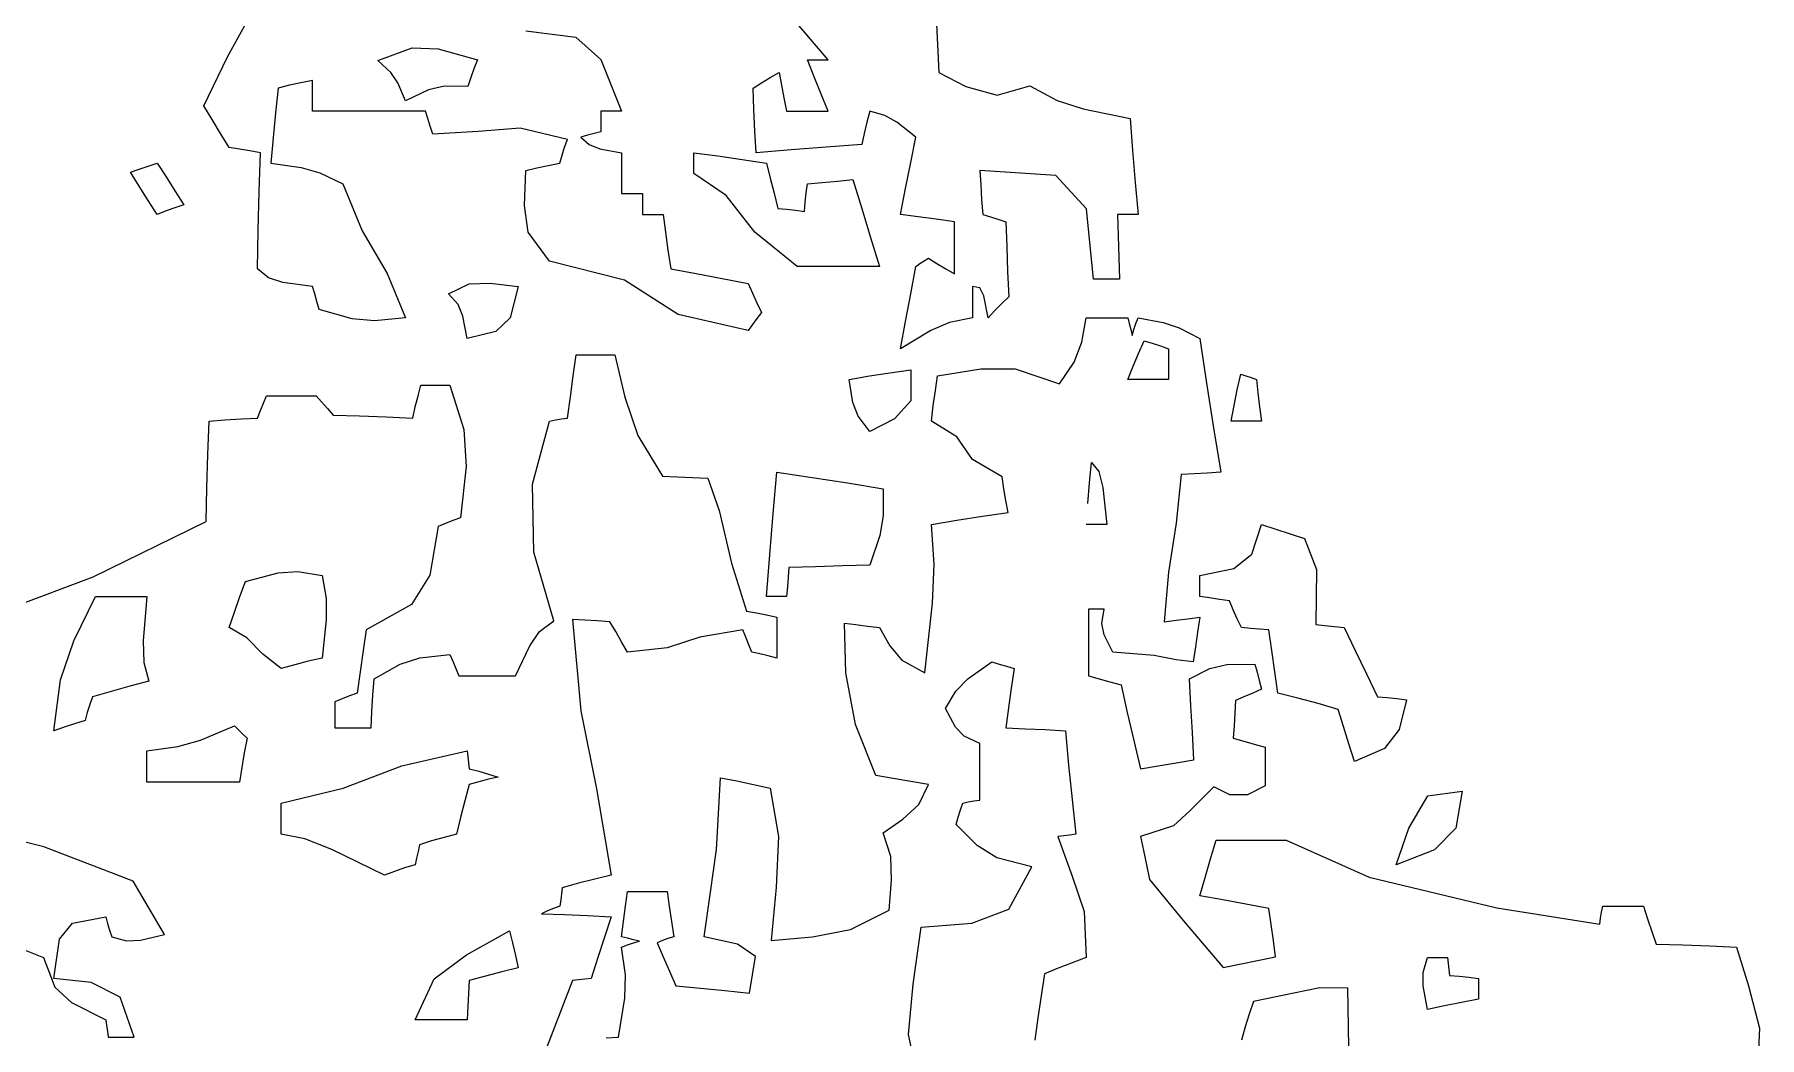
# Model space of a CAD drawing. Header units: millimetres. Extents: x 19901 to 59163, y 13732 to 30178.
# Drawn here: x 29827.9 to 30042.1, y 19572.4 to 19697 of the extents above; entities that cross this region are included whole.
import ezdxf

# ---------------------------------------------------------------- set-up
doc = ezdxf.new("R2010")
doc.units = ezdxf.units.MM
doc.layers.add('Verde', color=86, linetype='Continuous', lineweight=5)

msp = doc.modelspace()

# ---------------------------------------------------------------- linework, layer by layer
at = {"layer": 'Verde', "linetype": 'Continuous'}
for p, q in [((29926.45, 19693.86), (29920.13, 19701.23)), ((29851.81, 19694.22), (29854.24, 19698.58)), ((29939.86, 19699.22), (29940.2, 19692.29)), ((29888.87, 19697.46), (29895.08, 19696.66)), ((29895.08, 19696.66), (29898.21, 19693.89)), ((29848.9, 19688.14), (29851.81, 19694.22)), ((29870.5, 19693.77), (29874.76, 19695.35)), ((29872.11, 19692.29), (29870.5, 19693.77)), ((29874.76, 19695.35), (29878.01, 19695.23)), ((29878.01, 19695.23), (29882.87, 19693.86)), ((29882.87, 19693.86), (29882.44, 19692.75)), ((29898.21, 19693.89), (29900.78, 19687.49)), ((29923.86, 19693.86), (29924.7, 19693.86)), ((29924.7, 19691.74), (29923.86, 19693.86)), ((29924.7, 19693.86), (29925.55, 19693.86)), ((29925.55, 19693.86), (29926.45, 19693.86)), ((29862.38, 19691.28), (29860.93, 19691)), ((29862.38, 19690.05), (29862.38, 19691.28)), ((29872.99, 19691), (29872.11, 19692.29)), ((29882.05, 19691.65), (29881.67, 19690.54)), ((29882.44, 19692.75), (29882.05, 19691.65)), ((29918.17, 19691), (29919.25, 19691.65)), ((29919.25, 19691.65), (29920.36, 19692.29)), ((29920.36, 19692.29), (29920.64, 19690.72)), ((29925.55, 19689.61), (29924.7, 19691.74)), ((29940.2, 19692.29), (29943.55, 19690.57)), ((29858.13, 19690.35), (29857.79, 19687.28)), ((29859.52, 19690.7), (29858.13, 19690.35)), ((29860.93, 19691), (29859.52, 19690.7)), ((29862.38, 19688.78), (29862.38, 19690.05)), ((29873.92, 19688.78), (29872.99, 19691)), ((29876.79, 19690.14), (29873.92, 19688.78)), ((29878.8, 19690.6), (29876.79, 19690.14)), ((29881.67, 19690.54), (29878.8, 19690.6)), ((29917.12, 19690.35), (29918.17, 19691)), ((29917.22, 19687.68), (29917.12, 19690.35)), ((29920.64, 19690.72), (29920.94, 19689.13)), ((29920.94, 19689.13), (29921.28, 19687.49)), ((29926.45, 19687.49), (29925.55, 19689.61)), ((29943.55, 19690.57), (29947.44, 19689.46)), ((29947.44, 19689.46), (29951.47, 19690.63)), ((29951.47, 19690.63), (29954.88, 19688.82)), ((29849.92, 19686.45), (29848.9, 19688.14)), ((29857.79, 19687.28), (29857.49, 19684.16)), ((29862.38, 19687.49), (29862.38, 19688.78)), ((29867.02, 19687.49), (29862.38, 19687.49)), ((29871.71, 19687.49), (29867.02, 19687.49)), ((29876.41, 19687.49), (29871.71, 19687.49)), ((29876.69, 19686.56), (29876.41, 19687.49)), ((29898.2, 19687.49), (29898.2, 19686.66)), ((29899.03, 19687.49), (29898.2, 19687.49)), ((29899.89, 19687.49), (29899.03, 19687.49)), ((29900.78, 19687.49), (29899.89, 19687.49)), ((29917.34, 19685), (29917.22, 19687.68)), ((29921.28, 19687.49), (29922.97, 19687.49)), ((29922.97, 19687.49), (29924.7, 19687.49)), ((29924.7, 19687.49), (29926.45, 19687.49)), ((29931.62, 19687.49), (29931.25, 19686.11)), ((29933.49, 19686.94), (29931.62, 19687.49)), ((29934.98, 19686.1), (29933.49, 19686.94)), ((29954.88, 19688.82), (29958.11, 19687.77)), ((29958.11, 19687.77), (29963.93, 19686.57)), ((29850.96, 19684.72), (29849.92, 19686.45)), ((29852.04, 19682.97), (29850.96, 19684.72)), ((29876.99, 19685.62), (29876.69, 19686.56)), ((29877.33, 19684.63), (29876.99, 19685.62)), ((29882.96, 19684.98), (29877.33, 19684.63)), ((29888.17, 19685.36), (29882.96, 19684.98)), ((29894.04, 19683.98), (29888.17, 19685.36)), ((29897.37, 19684.72), (29896.54, 19684.51)), ((29898.2, 19684.91), (29897.37, 19684.72)), ((29898.2, 19686.66), (29898.2, 19685.8)), ((29898.2, 19685.8), (29898.2, 19684.91)), ((29917.49, 19682.32), (29917.34, 19685)), ((29930.91, 19684.72), (29930.6, 19683.34)), ((29931.25, 19686.11), (29930.91, 19684.72)), ((29937.34, 19684.26), (29934.98, 19686.1)), ((29963.93, 19686.57), (29964.23, 19682.6)), ((29853.33, 19682.78), (29852.04, 19682.97)), ((29854.62, 19682.57), (29853.33, 19682.78)), ((29855.92, 19682.32), (29854.62, 19682.57)), ((29857.49, 19684.16), (29857.21, 19681.03)), ((29893.4, 19682.04), (29893.7, 19683.03)), ((29893.7, 19683.03), (29894.04, 19683.98)), ((29896.54, 19684.51), (29895.71, 19684.26)), ((29895.71, 19684.26), (29896.76, 19683.33)), ((29896.76, 19683.33), (29898.07, 19682.82)), ((29898.07, 19682.82), (29900.78, 19682.32)), ((29921.84, 19682.69), (29917.49, 19682.32)), ((29926.2, 19683.03), (29921.84, 19682.69)), ((29930.6, 19683.34), (29926.2, 19683.03)), ((29936.7, 19681.09), (29937.34, 19684.26)), ((29964.23, 19682.6), (29964.58, 19678.63)), ((29840.87, 19680.29), (29841.98, 19680.66)), ((29841.98, 19680.66), (29843.09, 19681.03)), ((29843.09, 19681.03), (29844.19, 19679.34)), ((29855.76, 19677.52), (29855.92, 19682.32)), ((29857.21, 19681.03), (29860.99, 19680.5)), ((29860.99, 19680.5), (29863.31, 19679.83)), ((29888.87, 19680.11), (29890.26, 19680.45)), ((29890.26, 19680.45), (29891.67, 19680.75)), ((29891.67, 19680.75), (29893.12, 19681.03)), ((29893.12, 19681.03), (29893.4, 19682.04)), ((29900.78, 19682.32), (29900.78, 19680.66)), ((29900.78, 19680.66), (29900.78, 19678.97)), ((29909.74, 19682.32), (29912.72, 19681.93)), ((29909.74, 19681.49), (29909.74, 19682.32)), ((29909.74, 19680.63), (29909.74, 19681.49)), ((29909.74, 19679.74), (29909.74, 19680.63)), ((29912.72, 19681.93), (29915.74, 19681.49)), ((29915.74, 19681.49), (29918.79, 19681.03)), ((29918.79, 19681.03), (29919.25, 19679.18)), ((29936.05, 19677.89), (29936.7, 19681.09)), ((29839.76, 19679.92), (29840.87, 19680.29)), ((29840.87, 19678.17), (29839.76, 19679.92)), ((29844.19, 19679.34), (29845.3, 19677.61)), ((29863.31, 19679.83), (29866.16, 19678.44)), ((29866.16, 19678.44), (29868.56, 19672.64)), ((29888.7, 19675.75), (29888.87, 19680.11)), ((29900.78, 19678.97), (29900.78, 19677.24)), ((29913.76, 19677.01), (29909.74, 19679.74)), ((29919.25, 19679.18), (29919.71, 19677.31)), ((29923.71, 19677.33), (29923.86, 19678.44)), ((29923.86, 19678.44), (29925.71, 19678.63)), ((29925.71, 19678.63), (29927.58, 19678.81)), ((29927.58, 19678.81), (29929.49, 19679)), ((29929.49, 19679), (29930.6, 19675.4)), ((29954.71, 19679.5), (29945.28, 19680.11)), ((29945.28, 19680.11), (29945.38, 19678.32)), ((29945.38, 19678.32), (29945.49, 19676.5)), ((29958.53, 19675.35), (29954.71, 19679.5)), ((29964.58, 19678.63), (29964.94, 19674.66)), ((29841.98, 19676.41), (29840.87, 19678.17)), ((29843.09, 19674.66), (29841.98, 19676.41)), ((29845.3, 19677.61), (29846.41, 19675.86)), ((29855.64, 19672.72), (29855.76, 19677.52)), ((29900.78, 19677.24), (29901.62, 19677.24)), ((29901.62, 19677.24), (29902.47, 19677.24)), ((29902.47, 19677.24), (29903.37, 19677.24)), ((29903.37, 19677.24), (29903.37, 19676.41)), ((29903.37, 19676.41), (29903.37, 19675.56)), ((29917.32, 19672.46), (29913.76, 19677.01)), ((29919.71, 19677.31), (29920.17, 19675.4)), ((29923.49, 19675.03), (29923.59, 19676.2)), ((29923.59, 19676.2), (29923.71, 19677.33)), ((29935.4, 19674.66), (29936.05, 19677.89)), ((29945.49, 19676.5), (29945.65, 19674.66)), ((29844.19, 19675.09), (29843.09, 19674.66)), ((29845.3, 19675.49), (29844.19, 19675.09)), ((29846.41, 19675.86), (29845.3, 19675.49)), ((29889.18, 19672.46), (29888.7, 19675.75)), ((29903.37, 19675.56), (29903.37, 19674.66)), ((29903.37, 19674.66), (29904.2, 19674.66)), ((29904.2, 19674.66), (29905.06, 19674.66)), ((29905.06, 19674.66), (29905.95, 19674.66)), ((29905.95, 19674.66), (29906.23, 19672.44)), ((29920.17, 19675.4), (29921.28, 19675.3)), ((29921.28, 19675.3), (29922.39, 19675.19)), ((29922.39, 19675.19), (29923.49, 19675.03)), ((29930.6, 19675.4), (29931.71, 19671.8)), ((29937.62, 19674.38), (29935.4, 19674.66)), ((29939.86, 19674.08), (29937.62, 19674.38)), ((29942.14, 19673.74), (29939.86, 19674.08)), ((29945.65, 19674.66), (29946.58, 19674.38)), ((29946.58, 19674.38), (29947.52, 19674.08)), ((29947.52, 19674.08), (29948.51, 19673.74)), ((29959.41, 19666.63), (29958.53, 19675.35)), ((29962.36, 19674.66), (29962.45, 19671.98)), ((29963.19, 19674.66), (29962.36, 19674.66)), ((29964.05, 19674.66), (29963.19, 19674.66)), ((29964.94, 19674.66), (29964.05, 19674.66)), ((29855.55, 19667.92), (29855.64, 19672.72)), ((29868.56, 19672.64), (29871.64, 19667.33)), ((29891.83, 19668.84), (29889.18, 19672.46)), ((29906.23, 19672.44), (29906.53, 19670.2)), ((29922.57, 19668.2), (29917.32, 19672.46)), ((29942.14, 19671.61), (29942.14, 19673.74)), ((29948.51, 19673.74), (29948.61, 19670.66)), ((29962.45, 19671.98), (29962.54, 19669.3)), ((29906.53, 19670.2), (29906.88, 19667.92)), ((29931.71, 19671.8), (29932.82, 19668.2)), ((29942.14, 19669.46), (29942.14, 19671.61)), ((29948.61, 19670.66), (29948.72, 19667.55)), ((29856.91, 19666.79), (29855.55, 19667.92)), ((29901.13, 19666.49), (29891.83, 19668.84)), ((29906.88, 19667.92), (29910.04, 19667.34)), ((29925.99, 19668.2), (29922.57, 19668.2)), ((29929.4, 19668.2), (29925.99, 19668.2)), ((29932.82, 19668.2), (29929.4, 19668.2)), ((29936.7, 19664.78), (29937.34, 19668.2)), ((29937.34, 19668.2), (29937.83, 19668.56)), ((29937.83, 19668.56), (29938.36, 19668.91)), ((29938.36, 19668.91), (29938.91, 19669.21)), ((29938.91, 19669.21), (29939.95, 19668.57)), ((29939.95, 19668.57), (29941.04, 19667.92)), ((29941.04, 19667.92), (29942.14, 19667.27)), ((29942.14, 19667.27), (29942.14, 19669.46)), ((29948.72, 19667.55), (29948.88, 19664.41)), ((29962.54, 19669.3), (29962.64, 19666.63)), ((29858.68, 19666.22), (29856.91, 19666.79)), ((29862.38, 19665.7), (29858.68, 19666.22)), ((29862.66, 19664.78), (29862.38, 19665.7)), ((29871.64, 19667.33), (29873.92, 19661.83)), ((29879.27, 19664.78), (29881.85, 19666.03)), ((29881.85, 19666.03), (29884.45, 19666.12)), ((29884.45, 19666.12), (29887.95, 19665.7)), ((29887.95, 19665.7), (29886.92, 19661.81)), ((29907.79, 19662.24), (29901.13, 19666.49)), ((29910.04, 19667.34), (29913.25, 19666.72)), ((29913.25, 19666.72), (29916.48, 19666.07)), ((29916.48, 19666.07), (29917.03, 19664.87)), ((29944.36, 19665.7), (29944.36, 19664.41)), ((29945.29, 19665.56), (29944.36, 19665.7)), ((29945.79, 19664.56), (29945.29, 19665.56)), ((29960.45, 19666.63), (29959.41, 19666.63)), ((29961.53, 19666.63), (29960.45, 19666.63)), ((29962.64, 19666.63), (29961.53, 19666.63)), ((29862.93, 19663.83), (29862.66, 19664.78)), ((29863.21, 19662.84), (29862.93, 19663.83)), ((29880.47, 19663.47), (29879.27, 19664.78)), ((29881.07, 19662.03), (29880.47, 19663.47)), ((29917.03, 19664.87), (29917.59, 19663.67)), ((29917.59, 19663.67), (29918.14, 19662.47)), ((29936.05, 19661.37), (29936.7, 19664.78)), ((29944.36, 19664.41), (29944.36, 19663.12)), ((29946.3, 19661.83), (29945.79, 19664.56)), ((29947.99, 19663.58), (29947.13, 19662.72)), ((29948.88, 19664.41), (29947.99, 19663.58)), ((29867.3, 19661.7), (29863.21, 19662.84)), ((29870.08, 19661.43), (29867.3, 19661.7)), ((29873.92, 19661.83), (29870.08, 19661.43)), ((29881.58, 19659.24), (29881.07, 19662.03)), ((29886.92, 19661.81), (29885.14, 19660.12)), ((29916.48, 19660.26), (29907.79, 19662.24)), ((29917.59, 19661.73), (29917.03, 19661)), ((29918.14, 19662.47), (29917.59, 19661.73)), ((29935.4, 19657.95), (29936.05, 19661.37)), ((29941.5, 19661.25), (29939.18, 19660.25)), ((29944.36, 19661.83), (29941.5, 19661.25)), ((29944.36, 19663.12), (29944.36, 19661.83)), ((29947.13, 19662.72), (29946.3, 19661.83)), ((29957.93, 19658.81), (29958.48, 19661.83)), ((29958.48, 19661.83), (29960.17, 19661.83)), ((29960.17, 19661.83), (29961.9, 19661.83)), ((29961.9, 19661.83), (29963.65, 19661.83)), ((29963.65, 19661.83), (29963.84, 19661.09)), ((29964.67, 19661.09), (29964.94, 19661.83)), ((29964.94, 19661.83), (29968.06, 19661.24)), ((29968.06, 19661.24), (29970.05, 19660.57)), ((29885.14, 19660.12), (29881.58, 19659.24)), ((29917.03, 19661), (29916.48, 19660.26)), ((29939.18, 19660.25), (29935.4, 19657.95)), ((29963.84, 19661.09), (29964.02, 19660.35)), ((29964.02, 19660.35), (29964.21, 19659.61)), ((29964.21, 19659.61), (29964.42, 19660.35)), ((29964.42, 19660.35), (29964.67, 19661.09)), ((29964.97, 19657.39), (29965.68, 19658.97)), ((29965.68, 19658.97), (29966.7, 19658.66)), ((29970.05, 19660.57), (29972.61, 19659.24)), ((29972.61, 19659.24), (29973.44, 19653.7)), ((29894.78, 19654.62), (29895.15, 19657.21)), ((29895.15, 19657.21), (29896.73, 19657.21)), ((29896.73, 19657.21), (29898.32, 19657.21)), ((29898.32, 19657.21), (29899.95, 19657.21)), ((29899.95, 19657.21), (29901.16, 19651.94)), ((29957.01, 19656.32), (29957.93, 19658.81)), ((29964.3, 19655.8), (29964.97, 19657.39)), ((29966.7, 19658.66), (29967.71, 19658.32)), ((29967.71, 19658.32), (29968.73, 19657.95)), ((29968.73, 19657.95), (29968.73, 19656.72)), ((29931.55, 19654.6), (29934.11, 19654.99)), ((29934.11, 19654.99), (29936.7, 19655.36)), ((29936.7, 19655.36), (29936.71, 19651.51)), ((29940.02, 19654.63), (29945.4, 19655.47)), ((29945.4, 19655.47), (29949.65, 19655.47)), ((29949.65, 19655.47), (29955.16, 19653.61)), ((29955.16, 19653.61), (29957.01, 19656.32)), ((29963.65, 19654.16), (29964.3, 19655.8)), ((29968.73, 19656.72), (29968.73, 19655.45)), ((29968.73, 19655.45), (29968.73, 19654.16)), ((29977.25, 19652.87), (29977.68, 19654.81)), ((29977.68, 19654.81), (29978.33, 19654.62)), ((29875.49, 19652.11), (29875.86, 19653.43)), ((29875.86, 19653.43), (29877.06, 19653.43)), ((29877.06, 19653.43), (29878.26, 19653.43)), ((29878.26, 19653.43), (29879.46, 19653.43)), ((29879.46, 19653.43), (29881.19, 19647.94)), ((29894.41, 19652.01), (29894.78, 19654.62)), ((29929.03, 19654.16), (29931.55, 19654.6)), ((29929.5, 19651.28), (29929.03, 19654.16)), ((29939.49, 19650.91), (29939.75, 19652.78)), ((29939.75, 19652.78), (29940.02, 19654.63)), ((29965.32, 19654.16), (29963.65, 19654.16)), ((29967, 19654.16), (29965.32, 19654.16)), ((29968.73, 19654.16), (29967, 19654.16)), ((29973.44, 19653.7), (29974.3, 19648.16)), ((29976.86, 19650.93), (29977.25, 19652.87)), ((29978.33, 19654.62), (29978.98, 19654.41)), ((29978.98, 19654.41), (29979.62, 19654.16)), ((29979.62, 19654.16), (29979.81, 19652.48)), ((29855.92, 19650.29), (29856.29, 19651.21)), ((29856.29, 19651.21), (29856.66, 19652.13)), ((29856.66, 19652.13), (29858.69, 19652.13)), ((29858.69, 19652.13), (29860.75, 19652.13)), ((29860.75, 19652.13), (29862.84, 19652.13)), ((29862.84, 19652.13), (29863.51, 19651.37)), ((29863.51, 19651.37), (29864.23, 19650.56)), ((29864.23, 19650.56), (29864.96, 19649.73)), ((29874.84, 19649.36), (29875.15, 19650.75)), ((29875.15, 19650.75), (29875.49, 19652.11)), ((29894.04, 19649.36), (29894.41, 19652.01)), ((29901.16, 19651.94), (29902.81, 19647.19)), ((29930.17, 19649.6), (29929.5, 19651.28)), ((29936.71, 19651.51), (29934.68, 19649.28)), ((29939.28, 19648.99), (29939.49, 19650.91)), ((29976.48, 19648.99), (29976.86, 19650.93)), ((29979.81, 19652.48), (29980.02, 19650.75)), ((29980.02, 19650.75), (29980.27, 19648.99)), ((29849.39, 19644.84), (29849.55, 19648.99)), ((29849.55, 19648.99), (29851.51, 19649.15)), ((29851.51, 19649.15), (29853.52, 19649.27)), ((29853.52, 19649.27), (29855.55, 19649.36)), ((29855.55, 19649.36), (29855.92, 19650.29)), ((29864.96, 19649.73), (29868.22, 19649.64)), ((29868.22, 19649.64), (29871.52, 19649.52)), ((29871.52, 19649.52), (29874.84, 19649.36)), ((29889.72, 19641.14), (29891.83, 19648.99)), ((29891.83, 19648.99), (29892.57, 19649.15)), ((29892.57, 19649.15), (29893.31, 19649.27)), ((29893.31, 19649.27), (29894.04, 19649.36)), ((29931.62, 19647.7), (29930.17, 19649.6)), ((29934.68, 19649.28), (29931.62, 19647.7)), ((29942.4, 19647.04), (29939.28, 19648.99)), ((29977.71, 19648.99), (29976.48, 19648.99)), ((29978.98, 19648.99), (29977.71, 19648.99)), ((29980.27, 19648.99), (29978.98, 19648.99)), ((29881.19, 19647.94), (29881.48, 19643.35)), ((29902.81, 19647.19), (29905.86, 19642.16)), ((29944.38, 19644.21), (29942.4, 19647.04)), ((29974.3, 19648.16), (29975.19, 19642.63)), ((29849.27, 19640.69), (29849.39, 19644.84)), ((29948.05, 19642.07), (29944.38, 19644.21)), ((29881.48, 19643.35), (29880.75, 19636.99)), ((29905.86, 19642.16), (29907.71, 19642.07)), ((29907.71, 19642.07), (29909.58, 19641.98)), ((29909.58, 19641.98), (29911.49, 19641.89)), ((29911.49, 19641.89), (29912.88, 19637.89)), ((29919.62, 19637.52), (29920.08, 19642.63)), ((29920.08, 19642.63), (29924.44, 19641.98)), ((29924.44, 19641.98), (29928.85, 19641.31)), ((29948.26, 19640.59), (29948.05, 19642.07)), ((29958.88, 19641.31), (29959.13, 19643.83)), ((29959.13, 19643.83), (29960.06, 19642.74)), ((29960.06, 19642.74), (29960.56, 19640.75)), ((29970.3, 19642.35), (29969.67, 19636.32)), ((29971.9, 19642.44), (29970.3, 19642.35)), ((29973.53, 19642.53), (29971.9, 19642.44)), ((29975.19, 19642.63), (29973.53, 19642.53)), ((29849.18, 19636.53), (29849.27, 19640.69)), ((29889.88, 19632.69), (29889.72, 19641.14)), ((29928.85, 19641.31), (29933.28, 19640.59)), ((29933.28, 19640.59), (29933.28, 19637.23)), ((29948.52, 19639.12), (29948.26, 19640.59)), ((29958.67, 19638.74), (29958.88, 19641.31)), ((29960.56, 19640.75), (29961.07, 19636.16)), ((29912.88, 19637.89), (29914.41, 19631.33)), ((29945.59, 19637.17), (29948.79, 19637.64)), ((29948.79, 19637.64), (29948.52, 19639.12)), ((29835.15, 19629.63), (29849.18, 19636.53)), ((29877.98, 19635.89), (29876.95, 19629.83)), ((29878.9, 19636.26), (29877.98, 19635.89)), ((29879.83, 19636.62), (29878.9, 19636.26)), ((29880.75, 19636.99), (29879.83, 19636.62)), ((29919.18, 19632.37), (29919.62, 19637.52)), ((29933.28, 19637.23), (29932.85, 19634.76)), ((29939.28, 19636.16), (29942.42, 19636.69)), ((29939.62, 19631.17), (29939.28, 19636.16)), ((29942.42, 19636.69), (29945.59, 19637.17)), ((29959.32, 19636.16), (29958.48, 19636.16)), ((29960.17, 19636.16), (29959.32, 19636.16)), ((29961.07, 19636.16), (29960.17, 19636.16)), ((29969.67, 19636.32), (29968.69, 19630.22)), ((29979.06, 19632.44), (29980.27, 19636.16)), ((29980.27, 19636.16), (29985.59, 19634.41)), ((29932.85, 19634.76), (29931.62, 19631.09)), ((29985.59, 19634.41), (29987.11, 19630.56)), ((29892.38, 19624.16), (29889.88, 19632.69)), ((29914.41, 19631.33), (29916.29, 19625.36)), ((29918.79, 19627.21), (29919.18, 19632.37)), ((29939.4, 19626.38), (29939.62, 19631.17)), ((29976.83, 19630.69), (29979.06, 19632.44)), ((29825.23, 19625.93), (29835.15, 19629.63)), ((29853.36, 19627.18), (29854.07, 19629.05)), ((29854.07, 19629.05), (29858.12, 19630.13)), ((29858.12, 19630.13), (29860.58, 19630.32)), ((29860.58, 19630.32), (29863.58, 19629.79)), ((29863.58, 19629.79), (29864.07, 19626.95)), ((29876.95, 19629.83), (29874.67, 19626.22)), ((29921.46, 19629.61), (29921.37, 19628.41)), ((29921.56, 19630.81), (29921.46, 19629.61)), ((29924.88, 19630.9), (29921.56, 19630.81)), ((29928.23, 19630.99), (29924.88, 19630.9)), ((29931.62, 19631.09), (29928.23, 19630.99)), ((29968.69, 19630.22), (29968.18, 19624.07)), ((29972.61, 19629.79), (29976.83, 19630.69)), ((29972.61, 19628.96), (29972.61, 19629.79)), ((29972.61, 19628.1), (29972.61, 19628.96)), ((29987.11, 19630.56), (29987.01, 19623.7)), ((29832.73, 19621.71), (29835.42, 19627.21)), ((29835.42, 19627.21), (29837.55, 19627.21)), ((29837.55, 19627.21), (29839.67, 19627.21)), ((29839.67, 19627.21), (29841.79, 19627.21)), ((29841.79, 19627.21), (29841.37, 19621.71)), ((29852.69, 19625.27), (29853.36, 19627.18)), ((29864.07, 19626.95), (29864.07, 19624.29)), ((29919.62, 19627.21), (29918.79, 19627.21)), ((29920.45, 19627.21), (29919.62, 19627.21)), ((29921.28, 19627.21), (29920.45, 19627.21)), ((29921.37, 19628.41), (29921.28, 19627.21)), ((29972.61, 19627.21), (29972.61, 19628.1)), ((29973.81, 19627.02), (29972.61, 19627.21)), ((29975.03, 19626.84), (29973.81, 19627.02)), ((29976.3, 19626.65), (29975.03, 19626.84)), ((29852.04, 19623.33), (29852.69, 19625.27)), ((29874.67, 19626.22), (29869.03, 19623.05)), ((29916.29, 19625.36), (29917.52, 19625.15)), ((29917.52, 19625.15), (29918.79, 19624.9)), ((29918.79, 19624.9), (29920.08, 19624.62)), ((29938.45, 19617.7), (29939.4, 19626.38)), ((29958.76, 19625.64), (29958.76, 19622.87)), ((29959.41, 19625.64), (29958.76, 19625.64)), ((29960.05, 19625.64), (29959.41, 19625.64)), ((29960.7, 19625.64), (29960.05, 19625.64)), ((29960.43, 19623.84), (29960.7, 19625.64)), ((29976.76, 19625.55), (29976.3, 19626.65)), ((29977.25, 19624.44), (29976.76, 19625.55)), ((29854.21, 19622.06), (29852.04, 19623.33)), ((29864.07, 19624.29), (29863.58, 19619.55)), ((29869.03, 19623.05), (29868.66, 19620.47)), ((29889.36, 19621.09), (29890.6, 19622.86)), ((29890.6, 19622.86), (29892.38, 19624.16)), ((29894.69, 19624.35), (29895.71, 19613.01)), ((29896.2, 19624.25), (29894.69, 19624.35)), ((29897.74, 19624.16), (29896.2, 19624.25)), ((29899.31, 19624.07), (29897.74, 19624.16)), ((29900.05, 19622.84), (29899.31, 19624.07)), ((29900.78, 19621.57), (29900.05, 19622.84)), ((29915.83, 19623.05), (29910.5, 19622.15)), ((29916.2, 19622.13), (29915.83, 19623.05)), ((29920.08, 19624.62), (29920.08, 19622.96)), ((29920.08, 19622.96), (29920.08, 19621.27)), ((29928.48, 19623.88), (29929.89, 19623.7)), ((29928.64, 19617.73), (29928.48, 19623.88)), ((29929.89, 19623.7), (29931.34, 19623.52)), ((29931.34, 19623.52), (29932.82, 19623.33)), ((29932.82, 19623.33), (29934.09, 19621.05)), ((29958.76, 19622.87), (29958.76, 19620.1)), ((29960.72, 19622.45), (29960.43, 19623.84)), ((29968.18, 19624.07), (29969.65, 19624.25)), ((29969.65, 19624.25), (29971.13, 19624.44)), ((29971.13, 19624.44), (29972.61, 19624.62)), ((29972.33, 19622.78), (29972.05, 19620.93)), ((29972.61, 19624.62), (29972.33, 19622.78)), ((29977.78, 19623.33), (29977.25, 19624.44)), ((29978.89, 19623.24), (29977.78, 19623.33)), ((29980.02, 19623.15), (29978.89, 19623.24)), ((29981.19, 19623.05), (29980.02, 19623.15)), ((29981.56, 19620.47), (29981.19, 19623.05)), ((29987.01, 19623.7), (29988.14, 19623.6)), ((29988.14, 19623.6), (29989.32, 19623.49)), ((29989.32, 19623.49), (29990.52, 19623.33)), ((29990.52, 19623.33), (29991.9, 19620.47)), ((29831.1, 19616.86), (29832.73, 19621.71)), ((29841.37, 19621.71), (29841.44, 19618.98)), ((29856.21, 19620.02), (29854.21, 19622.06)), ((29868.66, 19620.47), (29868.29, 19617.86)), ((29887.58, 19617.33), (29889.36, 19621.09)), ((29901.52, 19620.28), (29900.78, 19621.57)), ((29906.42, 19620.82), (29901.52, 19620.28)), ((29910.5, 19622.15), (29906.42, 19620.82)), ((29916.57, 19621.21), (29916.2, 19622.13)), ((29916.94, 19620.28), (29916.57, 19621.21)), ((29920.08, 19621.27), (29920.08, 19619.55)), ((29934.09, 19621.05), (29935.57, 19619.3)), ((29961.81, 19620.28), (29960.72, 19622.45)), ((29972.05, 19620.93), (29971.78, 19619.08)), ((29981.93, 19617.86), (29981.56, 19620.47)), ((29991.9, 19620.47), (29993.29, 19617.61)), ((29841.44, 19618.98), (29842.07, 19616.68)), ((29858.5, 19618.25), (29856.21, 19620.02)), ((29860.17, 19618.71), (29858.5, 19618.25)), ((29861.85, 19619.15), (29860.17, 19618.71)), ((29863.58, 19619.55), (29861.85, 19619.15)), ((29870.04, 19616.96), (29873.28, 19618.8)), ((29873.28, 19618.8), (29875.72, 19619.59)), ((29875.72, 19619.59), (29879.46, 19620.01)), ((29879.46, 19620.01), (29879.83, 19619.15)), ((29879.83, 19619.15), (29880.2, 19618.25)), ((29880.2, 19618.25), (29880.57, 19617.33)), ((29917.96, 19620.07), (29916.94, 19620.28)), ((29919, 19619.82), (29917.96, 19620.07)), ((29920.08, 19619.55), (29919, 19619.82)), ((29935.57, 19619.3), (29938.45, 19617.7)), ((29943.78, 19616.96), (29946.76, 19619.08)), ((29946.76, 19619.08), (29947.68, 19618.81)), ((29947.68, 19618.81), (29948.6, 19618.53)), ((29948.6, 19618.53), (29949.53, 19618.25)), ((29949.53, 19618.25), (29949.16, 19615.83)), ((29958.76, 19620.1), (29958.76, 19617.33)), ((29966.91, 19619.85), (29961.81, 19620.28)), ((29969.68, 19619.33), (29966.91, 19619.85)), ((29971.78, 19619.08), (29969.68, 19619.33)), ((29971.31, 19616.96), (29973.83, 19618.26)), ((29973.83, 19618.26), (29975.94, 19618.74)), ((29975.94, 19618.74), (29979.44, 19618.81)), ((29979.44, 19618.81), (29979.72, 19617.79)), ((29830.25, 19610.5), (29831.1, 19616.86)), ((29842.07, 19616.68), (29839.7, 19616.04)), ((29868.29, 19617.86), (29867.92, 19615.21)), ((29869.88, 19614.93), (29870.04, 19616.96)), ((29880.57, 19617.33), (29882.88, 19617.33)), ((29882.88, 19617.33), (29885.21, 19617.33)), ((29885.21, 19617.33), (29887.58, 19617.33)), ((29929.85, 19611.3), (29928.64, 19617.73)), ((29942.29, 19615.45), (29943.78, 19616.96)), ((29958.76, 19617.33), (29960.08, 19616.96)), ((29960.08, 19616.96), (29961.44, 19616.59)), ((29961.44, 19616.59), (29962.82, 19616.22)), ((29962.82, 19616.22), (29963.59, 19612.78)), ((29971.5, 19613.63), (29971.31, 19616.96)), ((29979.72, 19617.79), (29979.99, 19616.75)), ((29979.99, 19616.75), (29980.27, 19615.67)), ((29982.3, 19615.21), (29981.93, 19617.86)), ((29993.29, 19617.61), (29994.67, 19614.75)), ((29835.05, 19614.75), (29834.71, 19613.79)), ((29837.36, 19615.39), (29835.05, 19614.75)), ((29839.7, 19616.04), (29837.36, 19615.39)), ((29866.07, 19614.47), (29865.15, 19614.1)), ((29865.15, 19614.1), (29865.15, 19613.06)), ((29867, 19614.84), (29866.07, 19614.47)), ((29867.92, 19615.21), (29867, 19614.84)), ((29869.77, 19612.9), (29869.88, 19614.93)), ((29941.03, 19613.27), (29942.29, 19615.45)), ((29949.16, 19615.83), (29948.82, 19613.36)), ((29977.04, 19614.28), (29976.95, 19612.71)), ((29978.08, 19614.75), (29977.04, 19614.28)), ((29979.17, 19615.21), (29978.08, 19614.75)), ((29980.27, 19615.67), (29979.17, 19615.21)), ((29984.79, 19614.56), (29982.3, 19615.21)), ((29987.29, 19613.89), (29984.79, 19614.56)), ((29994.67, 19614.75), (29995.87, 19614.65)), ((29995.87, 19614.65), (29997.07, 19614.53)), ((29997.07, 19614.53), (29998.27, 19614.38)), ((29998.27, 19614.38), (29997.36, 19610.69)), ((29834.41, 19612.8), (29834.13, 19611.79)), ((29834.71, 19613.79), (29834.41, 19612.8)), ((29865.15, 19613.06), (29865.15, 19611.97)), ((29865.15, 19611.97), (29865.15, 19610.87)), ((29869.67, 19610.87), (29869.77, 19612.9)), ((29895.71, 19613.01), (29897.67, 19603.3)), ((29942.24, 19610.95), (29941.03, 19613.27)), ((29948.82, 19613.36), (29948.51, 19610.87)), ((29963.59, 19612.78), (29964.39, 19609.29)), ((29971.68, 19610.29), (29971.5, 19613.63)), ((29976.95, 19612.71), (29976.85, 19611.14)), ((29989.78, 19613.18), (29987.29, 19613.89)), ((29990.43, 19611.05), (29989.78, 19613.18)), ((29831.55, 19610.96), (29830.25, 19610.5)), ((29832.84, 19611.39), (29831.55, 19610.96)), ((29834.13, 19611.79), (29832.84, 19611.39)), ((29848.47, 19609.37), (29852.69, 19611.14)), ((29852.69, 19611.14), (29853.17, 19610.66)), ((29853.17, 19610.66), (29853.7, 19610.13)), ((29853.7, 19610.13), (29854.26, 19609.58)), ((29865.15, 19610.87), (29866.63, 19610.87)), ((29866.63, 19610.87), (29868.13, 19610.87)), ((29868.13, 19610.87), (29869.67, 19610.87)), ((29932.36, 19604.96), (29929.85, 19611.3)), ((29943.34, 19609.83), (29942.24, 19610.95)), ((29945.28, 19608.93), (29943.34, 19609.83)), ((29948.51, 19610.87), (29950.94, 19610.77)), ((29950.94, 19610.77), (29953.41, 19610.66)), ((29953.41, 19610.66), (29955.9, 19610.5)), ((29955.9, 19610.5), (29956.29, 19606.25)), ((29971.87, 19606.9), (29971.68, 19610.29)), ((29976.85, 19611.14), (29976.76, 19609.58)), ((29991.1, 19608.9), (29990.43, 19611.05)), ((29997.36, 19610.69), (29995.56, 19608.31)), ((29841.79, 19608.01), (29845.64, 19608.55)), ((29841.79, 19606.71), (29841.79, 19608.01)), ((29845.64, 19608.55), (29848.47, 19609.37)), ((29853.91, 19607.79), (29853.61, 19605.97)), ((29854.26, 19609.58), (29853.91, 19607.79)), ((29873.46, 19606.17), (29881.58, 19608.01)), ((29881.58, 19608.01), (29881.67, 19607.27)), ((29945.28, 19606.62), (29945.28, 19608.93)), ((29964.39, 19609.29), (29965.22, 19605.79)), ((29976.76, 19609.58), (29978.06, 19609.21)), ((29978.06, 19609.21), (29979.37, 19608.84)), ((29979.37, 19608.84), (29980.73, 19608.47)), ((29980.73, 19608.47), (29980.73, 19606.89)), ((29991.81, 19606.71), (29991.1, 19608.9)), ((29995.56, 19608.31), (29991.81, 19606.71)), ((29841.79, 19605.42), (29841.79, 19606.71)), ((29841.79, 19604.13), (29841.79, 19605.42)), ((29853.61, 19605.97), (29853.33, 19604.13)), ((29866.19, 19603.38), (29873.46, 19606.17)), ((29881.67, 19607.27), (29881.77, 19606.53)), ((29881.77, 19606.53), (29881.86, 19605.79)), ((29881.86, 19605.79), (29883.06, 19605.49)), ((29883.06, 19605.49), (29884.26, 19605.14)), ((29945.28, 19604.29), (29945.28, 19606.62)), ((29956.29, 19606.25), (29956.73, 19601.98)), ((29965.22, 19605.79), (29967.44, 19606.16)), ((29967.44, 19606.16), (29969.65, 19606.53)), ((29969.65, 19606.53), (29971.87, 19606.9)), ((29980.73, 19606.89), (29980.73, 19605.3)), ((29845.6, 19604.13), (29841.79, 19604.13)), ((29849.46, 19604.13), (29845.6, 19604.13)), ((29853.33, 19604.13), (29849.46, 19604.13)), ((29858.5, 19601.54), (29866.19, 19603.38)), ((29881.86, 19603.85), (29881.31, 19601.82)), ((29883.06, 19604.19), (29881.86, 19603.85)), ((29884.26, 19604.49), (29883.06, 19604.19)), ((29884.26, 19605.14), (29885.46, 19604.77)), ((29885.46, 19604.77), (29884.26, 19604.49)), ((29897.67, 19603.3), (29899.49, 19592.59)), ((29912.58, 19595.77), (29913.06, 19604.68)), ((29913.06, 19604.68), (29915.1, 19604.29)), ((29915.1, 19604.29), (29917.15, 19603.85)), ((29917.15, 19603.85), (29919.25, 19603.39)), ((29919.25, 19603.39), (29920.26, 19597.4)), ((29934.51, 19604.59), (29932.36, 19604.96)), ((29936.7, 19604.22), (29934.51, 19604.59)), ((29938.91, 19603.85), (29936.7, 19604.22)), ((29937.7, 19601.35), (29938.91, 19603.85)), ((29945.28, 19601.91), (29945.28, 19604.29)), ((29974.36, 19603.57), (29971.36, 19600.58)), ((29976.32, 19602.55), (29974.36, 19603.57)), ((29980.73, 19603.67), (29978.53, 19602.54)), ((29980.73, 19605.3), (29980.73, 19603.67)), ((29858.5, 19600.25), (29858.5, 19601.54)), ((29881.31, 19601.82), (29880.78, 19599.76)), ((29935.72, 19599.55), (29937.7, 19601.35)), ((29942.88, 19600.69), (29943.16, 19601.54)), ((29943.16, 19601.54), (29943.83, 19601.7)), ((29943.83, 19601.7), (29944.55, 19601.82)), ((29944.55, 19601.82), (29945.28, 19601.91)), ((29956.73, 19601.98), (29957.19, 19597.67)), ((29978.53, 19602.54), (29976.32, 19602.55)), ((29998.56, 19598.43), (30000.91, 19602.42)), ((30000.91, 19602.42), (30005.2, 19603.02)), ((30005.2, 19603.02), (30004.38, 19598.41)), ((29858.5, 19598.96), (29858.5, 19600.25)), ((29858.5, 19597.67), (29858.5, 19598.96)), ((29880.78, 19599.76), (29880.29, 19597.67)), ((29933.28, 19597.85), (29935.72, 19599.55)), ((29942.33, 19598.87), (29942.6, 19599.79)), ((29942.6, 19599.79), (29942.88, 19600.69)), ((29971.36, 19600.58), (29969.33, 19598.73)), ((29829, 19596.1), (29819.45, 19598.5)), ((29861.44, 19597.11), (29858.5, 19597.67)), ((29864.77, 19595.79), (29861.44, 19597.11)), ((29877.18, 19596.83), (29875.67, 19596.37)), ((29878.72, 19597.27), (29877.18, 19596.83)), ((29880.29, 19597.67), (29878.72, 19597.27)), ((29920.26, 19597.4), (29919.99, 19591.07)), ((29934.23, 19594.89), (29933.28, 19597.85)), ((29944.95, 19596.25), (29942.33, 19598.87)), ((29955.71, 19597.48), (29954.97, 19597.39)), ((29954.97, 19597.39), (29956.75, 19592.46)), ((29956.45, 19597.57), (29955.71, 19597.48)), ((29957.19, 19597.67), (29956.45, 19597.57)), ((29969.33, 19598.73), (29965.22, 19597.39)), ((29965.22, 19597.39), (29965.59, 19595.63)), ((29973.93, 19594.62), (29974.64, 19596.93)), ((29974.64, 19596.93), (29977.5, 19596.93)), ((29977.5, 19596.93), (29980.39, 19596.93)), ((29980.39, 19596.93), (29983.32, 19596.93)), ((29983.32, 19596.93), (29993.64, 19592.32)), ((29996.98, 19593.88), (29998.56, 19598.43)), ((30004.38, 19598.41), (30001.74, 19595.72)), ((29840.12, 19591.85), (29829, 19596.1)), ((29871.33, 19592.59), (29864.77, 19595.79)), ((29875.3, 19594.71), (29875.12, 19593.88)), ((29875.49, 19595.54), (29875.3, 19594.71)), ((29875.67, 19596.37), (29875.49, 19595.54)), ((29911.82, 19590.46), (29912.58, 19595.77)), ((29934.3, 19591.95), (29934.23, 19594.89)), ((29947.39, 19594.74), (29944.95, 19596.25)), ((29951.74, 19593.6), (29947.39, 19594.74)), ((29965.59, 19595.63), (29965.96, 19593.85)), ((30001.74, 19595.72), (29996.98, 19593.88)), ((29872.56, 19593.05), (29871.33, 19592.59)), ((29873.83, 19593.48), (29872.56, 19593.05)), ((29875.12, 19593.88), (29873.83, 19593.48)), ((29899.49, 19592.59), (29897.46, 19592.1)), ((29948.87, 19588.36), (29951.74, 19593.6)), ((29965.96, 19593.85), (29966.33, 19592.03)), ((29973.26, 19592.31), (29973.93, 19594.62)), ((29844.01, 19585.2), (29840.12, 19591.85)), ((29893.4, 19591.02), (29893.31, 19590.28)), ((29895.43, 19591.57), (29893.4, 19591.02)), ((29897.46, 19592.1), (29895.43, 19591.57)), ((29901.25, 19588.71), (29901.52, 19590.56)), ((29901.52, 19590.56), (29903.12, 19590.56)), ((29903.12, 19590.56), (29904.76, 19590.56)), ((29904.76, 19590.56), (29906.42, 19590.56)), ((29906.42, 19590.56), (29906.69, 19588.71)), ((29911.03, 19584.93), (29911.82, 19590.46)), ((29919.99, 19591.07), (29919.34, 19584.46)), ((29934.02, 19588.25), (29934.3, 19591.95)), ((29956.75, 19592.46), (29958.25, 19588.07)), ((29966.33, 19592.03), (29970.52, 19586.96)), ((29972.61, 19590), (29973.26, 19592.31)), ((29993.64, 19592.32), (30009.49, 19588.52)), ((29892.32, 19588.43), (29891.56, 19588.13)), ((29893.12, 19588.71), (29892.32, 19588.43)), ((29893.21, 19589.51), (29893.12, 19588.71)), ((29893.31, 19590.28), (29893.21, 19589.51)), ((29901, 19586.84), (29901.25, 19588.71)), ((29906.69, 19588.71), (29906.97, 19586.84)), ((29929.23, 19585.83), (29934.02, 19588.25)), ((29944.3, 19586.63), (29948.87, 19588.36)), ((29975.47, 19589.51), (29972.61, 19590)), ((29978.33, 19588.98), (29975.47, 19589.51)), ((29981.19, 19588.43), (29978.33, 19588.98)), ((29981.47, 19586.47), (29981.19, 19588.43)), ((30009.49, 19588.52), (30022.27, 19586.5)), ((30022.49, 19587.97), (30022.64, 19588.71)), ((30022.64, 19588.71), (30024.31, 19588.71)), ((30024.31, 19588.71), (30025.99, 19588.71)), ((30025.99, 19588.71), (30027.72, 19588.71)), ((30027.72, 19588.71), (30028.21, 19587.14)), ((29830.96, 19584.62), (29832.56, 19586.62)), ((29832.56, 19586.62), (29836.72, 19587.42)), ((29836.72, 19587.42), (29836.93, 19586.59)), ((29836.93, 19586.59), (29837.18, 19585.76)), ((29891.56, 19588.13), (29890.81, 19587.79)), ((29890.81, 19587.79), (29893.68, 19587.69)), ((29893.68, 19587.69), (29896.56, 19587.58)), ((29896.56, 19587.58), (29899.49, 19587.42)), ((29899.49, 19587.42), (29898.66, 19584.9)), ((29900.78, 19584.93), (29901, 19586.84)), ((29906.97, 19586.84), (29907.25, 19584.93)), ((29936.98, 19579.03), (29937.99, 19586.13)), ((29937.99, 19586.13), (29944.3, 19586.63)), ((29958.25, 19588.07), (29958.48, 19582.34)), ((29970.52, 19586.96), (29975.49, 19581.11)), ((29981.75, 19584.46), (29981.47, 19586.47)), ((30022.27, 19586.5), (30022.37, 19587.23)), ((30022.37, 19587.23), (30022.49, 19587.97)), ((30028.21, 19587.14), (30028.74, 19585.57)), ((29830.25, 19579.76), (29830.96, 19584.62)), ((29837.18, 19585.76), (29837.45, 19584.93)), ((29837.45, 19584.93), (29839.3, 19584.44)), ((29839.3, 19584.44), (29841, 19584.52)), ((29841, 19584.52), (29844.01, 19585.2)), ((29881.53, 19582.69), (29886.84, 19585.66)), ((29886.84, 19585.66), (29887.21, 19584.16)), ((29887.21, 19584.16), (29887.58, 19582.61)), ((29898.66, 19584.9), (29897.83, 19582.34)), ((29901.52, 19584.74), (29900.78, 19584.93)), ((29902.26, 19584.56), (29901.52, 19584.74)), ((29901.52, 19583.91), (29902.26, 19584.16)), ((29903, 19584.37), (29902.26, 19584.56)), ((29902.26, 19584.16), (29903, 19584.37)), ((29905.86, 19584.46), (29905.21, 19584.19)), ((29905.21, 19584.19), (29905.96, 19582.43)), ((29906.53, 19584.71), (29905.86, 19584.46)), ((29907.25, 19584.93), (29906.53, 19584.71)), ((29915.16, 19584.01), (29911.03, 19584.93)), ((29917.4, 19582.46), (29915.16, 19584.01)), ((29919.34, 19584.46), (29924.5, 19584.91)), ((29924.5, 19584.91), (29929.23, 19585.83)), ((29982.02, 19582.43), (29981.75, 19584.46)), ((30028.74, 19585.57), (30029.29, 19584)), ((30029.29, 19584), (30032.61, 19583.91)), ((29826.47, 19583.33), (29828.96, 19582.34)), ((29828.96, 19582.34), (29830.36, 19578.67)), ((29877.48, 19579.72), (29881.53, 19582.69)), ((29887.58, 19582.61), (29887.95, 19581.05)), ((29897.83, 19582.34), (29897, 19579.76)), ((29900.78, 19583.63), (29901.52, 19583.91)), ((29901.26, 19580.2), (29900.78, 19583.63)), ((29905.96, 19582.43), (29906.72, 19580.65)), ((29916.66, 19577.91), (29917.4, 19582.46)), ((29958.48, 19582.34), (29956.73, 19581.69)), ((29975.49, 19581.11), (29982.02, 19582.43)), ((30000.36, 19580.5), (30000.86, 19582.34)), ((30000.86, 19582.34), (30001.69, 19582.34)), ((30001.69, 19582.34), (30002.52, 19582.34)), ((30002.52, 19582.34), (30003.35, 19582.34)), ((30003.35, 19582.34), (30003.44, 19581.6)), ((30032.61, 19583.91), (30035.94, 19583.79)), ((30035.94, 19583.79), (30039.26, 19583.63)), ((30039.26, 19583.63), (30040.77, 19578.84)), ((29834.89, 19579.24), (29830.25, 19579.76)), ((29875.12, 19574.59), (29877.48, 19579.72)), ((29883.89, 19580.03), (29881.86, 19579.48)), ((29885.92, 19580.56), (29883.89, 19580.03)), ((29887.95, 19581.05), (29885.92, 19580.56)), ((29897, 19579.76), (29896.2, 19579.66)), ((29901.17, 19577.31), (29901.26, 19580.2)), ((29906.72, 19580.65), (29907.52, 19578.83)), ((29953.31, 19580.31), (29952.88, 19577.61)), ((29955, 19581.02), (29953.31, 19580.31)), ((29956.73, 19581.69), (29955, 19581.02)), ((30000.36, 19578.83), (30000.36, 19580.5)), ((30003.44, 19581.6), (30003.53, 19580.86)), ((30003.53, 19580.86), (30003.63, 19580.13)), ((30003.63, 19580.13), (30004.83, 19580.03)), ((30004.83, 19580.03), (30006.03, 19579.91)), ((30006.03, 19579.91), (30007.23, 19579.76)), ((30007.23, 19579.76), (30007.23, 19578.92)), ((29830.36, 19578.67), (29832.43, 19576.78)), ((29838.48, 19577.41), (29834.89, 19579.24)), ((29881.77, 19577.88), (29881.67, 19576.25)), ((29881.86, 19579.48), (29881.77, 19577.88)), ((29894.69, 19579.48), (29891.13, 19570.27)), ((29895.43, 19579.57), (29894.69, 19579.48)), ((29896.2, 19579.66), (29895.43, 19579.57)), ((29907.52, 19578.83), (29910.57, 19578.55)), ((29910.57, 19578.55), (29913.62, 19578.25)), ((29913.62, 19578.25), (29916.66, 19577.91)), ((29936.41, 19572.79), (29936.98, 19579.03)), ((29952.88, 19577.61), (29952.49, 19574.86)), ((29984.28, 19577.92), (29979.25, 19576.89)), ((29987.49, 19578.58), (29984.28, 19577.92)), ((29990.98, 19578.56), (29987.49, 19578.58)), ((29991.07, 19573.66), (29990.98, 19578.56)), ((30000.86, 19575.88), (30000.36, 19578.83)), ((30007.23, 19578.92), (30007.23, 19578.07)), ((30007.23, 19578.07), (30007.23, 19577.17)), ((30040.77, 19578.84), (30042.12, 19573.57)), ((29832.43, 19576.78), (29836.72, 19574.59)), ((29840.22, 19572.46), (29838.48, 19577.41)), ((29881.67, 19576.25), (29881.58, 19574.59)), ((29900.41, 19572.46), (29901.17, 19577.31)), ((29979.25, 19576.89), (29978.73, 19575.32)), ((30002.98, 19576.34), (30000.86, 19575.88)), ((30005.1, 19576.78), (30002.98, 19576.34)), ((30007.23, 19577.17), (30005.1, 19576.78)), ((29836.72, 19574.59), (29836.81, 19573.91)), ((29836.81, 19573.91), (29836.9, 19573.2)), ((29877.25, 19574.59), (29875.12, 19574.59)), ((29879.39, 19574.59), (29877.25, 19574.59)), ((29881.58, 19574.59), (29879.39, 19574.59)), ((29952.49, 19574.86), (29952.11, 19572.09)), ((29978.24, 19573.73), (29977.78, 19572.09)), ((29978.73, 19575.32), (29978.24, 19573.73)), ((29991.16, 19568.77), (29991.07, 19573.66)), ((30042.12, 19573.57), (30041.85, 19568.22)), ((29836.9, 19573.2), (29836.99, 19572.46)), ((29836.99, 19572.46), (29838.03, 19572.46)), ((29838.03, 19572.46), (29839.12, 19572.46)), ((29839.12, 19572.46), (29840.22, 19572.46)), ((29898.85, 19572.37), (29900.41, 19572.46)), ((29937.99, 19565.63), (29936.41, 19572.79))]:
    msp.add_line(p, q, dxfattribs=at)

doc.saveas('drawing.dxf')
